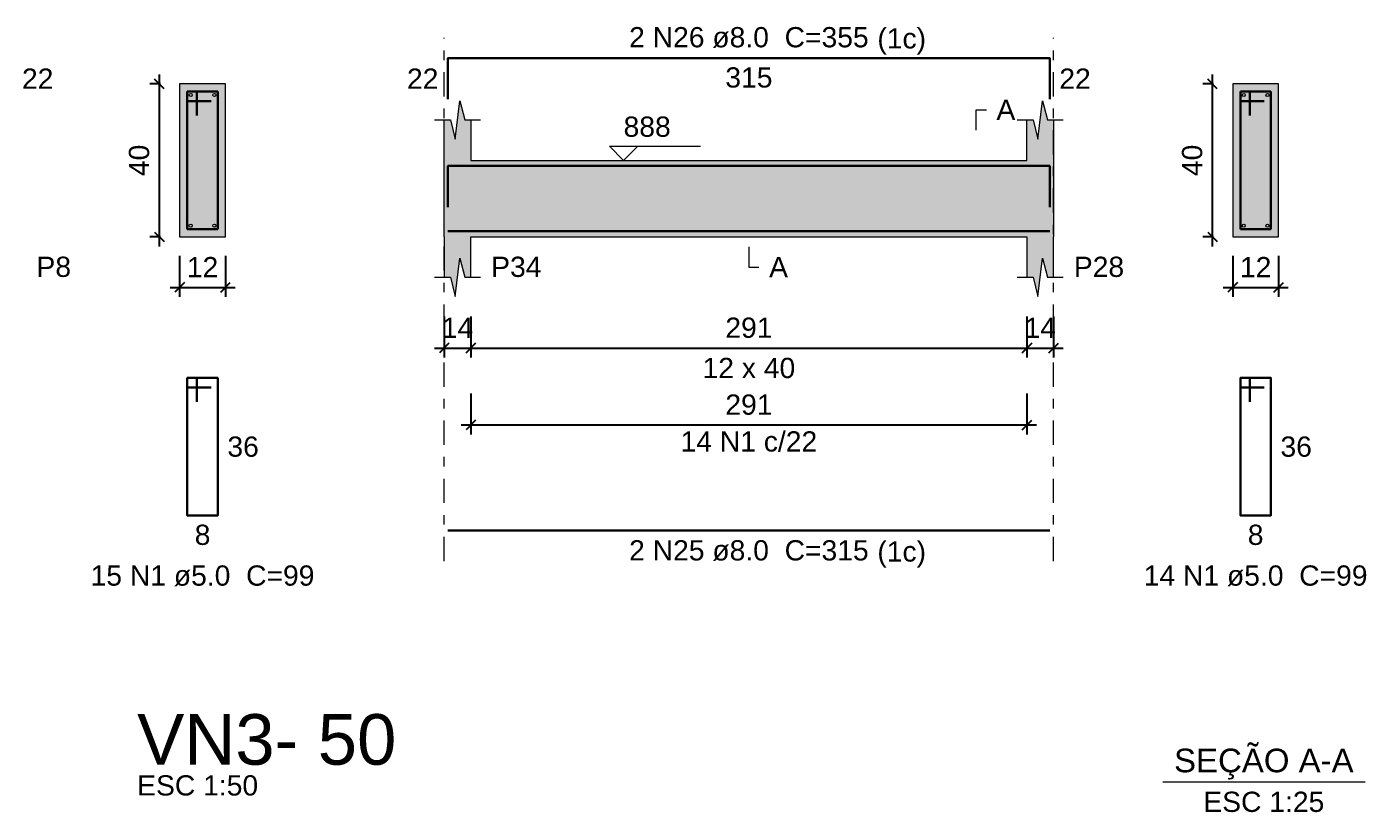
# Model space of a CAD drawing. Header units: millimetres. Extents: x -8 to 605, y -494 to 220.
# Drawn here: x 364.52 to 378.54, y -460.71 to -452.49 of the extents above; entities that cross this region are included whole.
import ezdxf

# ---------------------------------------------------------------- set-up
doc = ezdxf.new("R2010")
doc.units = ezdxf.units.MM
doc.header["$MEASUREMENT"] = 0
doc.linetypes.add('DASHDOT', pattern=[2.54, 1.27, -0.635, 0, -0.635])
doc.linetypes.add('NULL', pattern=[0])
for name, color, linetype, lineweight in [('Descrição da armadura', 7, 'Continuous', 0), ('DT-Barras na forma', 7, 'Continuous', 30), ('DT-Barras no corte', 5, 'Continuous', 5), ('DT-Barras rebatidas', 7, 'Continuous', 30), ('DT-Cotas', 7, 'Continuous', 5), ('DT-Forma', 5, 'Continuous', 5), ('DT-Hachura forma vigas', 252, 'Continuous', 5), ('DT-Hachura seção vigas', 252, 'Continuous', 5), ('DT-Pontilhado', 9, 'DASHDOT', 5), ('DT-Textos', 7, 'Continuous', 5), ('DT-Título', 5, 'Continuous', 20), ('Textos armaduras', 7, 'Continuous', 0)]:
    doc.layers.add(name, color=color, linetype=linetype, lineweight=lineweight)
doc.styles.add('Arial', font='arial.ttf')
doc.dimstyles.new('UM_25.000000', dxfattribs={"dimtxt": 0.18, "dimasz": 0.1, "dimexe": 0.1, "dimexo": 0.2, "dimgap": 0, "dimtad": 1, "dimtih": 1, "dimtoh": 1, "dimdec": 1, "dimlfac": 25, "dimzin": 0, "dimdsep": 46, "dimtxsty": 'Standard', "dimcen": 0.09, "dimdle": 0.1, "dimadec": 1, "dimazin": 2, "dimtfac": 1, "dimtdec": 4, "dimtofl": 0, "dimtmove": 0, "dimatfit": 3, "dimfxl": 1, "dimtolj": 1, "dimarcsym": 0})
doc.dimstyles.new('UM_50.000000', dxfattribs={"dimtxt": 0.18, "dimasz": 0.1, "dimexe": 0.1, "dimexo": 0.2, "dimgap": 0, "dimtad": 1, "dimtih": 1, "dimtoh": 1, "dimdec": 1, "dimlfac": 50, "dimzin": 0, "dimdsep": 46, "dimtxsty": 'Standard', "dimcen": 0.09, "dimdle": 0.1, "dimadec": 1, "dimazin": 2, "dimtfac": 1, "dimtdec": 4, "dimtofl": 0, "dimtmove": 0, "dimatfit": 3, "dimfxl": 1, "dimtolj": 1, "dimarcsym": 0})

# ---------------------------------------------------------------- blocks, each defined once
blk = doc.blocks.new('_Oblique')
at = {"color": 0, "linetype": 'ByBlock', "lineweight": -2}
blk.add_line((-0.5, -0.5), (0.5, 0.5), dxfattribs=at)
blk = doc.blocks.new('*D4932')
at = {"layer": 'Defpoints', "color": 0, "transparency": 16777216}
for p in [(365.909, -453.085), (366.121, -453.085), (366.121, -454.685)]:
    blk.add_point(p, dxfattribs=at)
at = {"layer": 'DT-Cotas', "color": 0, "lineweight": -2, "transparency": 16777216}
for p, q in [((365.909, -454.785), (365.909, -452.985)), ((365.921, -453.085), (365.809, -453.085)), ((365.921, -454.685), (365.809, -454.685))]:
    blk.add_line(p, q, dxfattribs=at)
at = {"layer": 'DT-Cotas', "color": 0, "lineweight": -2, "transparency": 16777216, "xscale": 0.1, "yscale": 0.1, "zscale": 0.1}
for p, rotation in [((365.909, -453.085), 90), ((365.909, -454.685), 270)]:
    blk.add_blockref('_Oblique', p, dxfattribs=dict(at, rotation=rotation))
at = {"layer": 'DT-Cotas', "color": 7, "transparency": 16777216, "insert": (365.697, -453.885), "char_height": 0.2118, "attachment_point": 5, "rotation": 90, "style": 'Arial'}
blk.add_mtext('\\A1;40', dxfattribs=at)
blk = doc.blocks.new('*D4933')
at = {"layer": 'Defpoints', "color": 0, "transparency": 16777216}
for p in [(366.121, -454.685), (366.601, -454.685), (366.601, -455.214)]:
    blk.add_point(p, dxfattribs=at)
at = {"layer": 'DT-Cotas', "color": 0, "lineweight": -2, "transparency": 16777216}
for p, q in [((366.121, -454.885), (366.121, -455.314)), ((366.601, -454.885), (366.601, -455.314)), ((366.021, -455.214), (366.701, -455.214))]:
    blk.add_line(p, q, dxfattribs=at)
at = {"layer": 'DT-Cotas', "color": 0, "lineweight": -2, "transparency": 16777216, "xscale": 0.1, "yscale": 0.1, "zscale": 0.1, "rotation": 180}
blk.add_blockref('_Oblique', (366.121, -455.214), dxfattribs=at)
at = {"layer": 'DT-Cotas', "color": 0, "lineweight": -2, "transparency": 16777216, "xscale": 0.1, "yscale": 0.1, "zscale": 0.1}
blk.add_blockref('_Oblique', (366.601, -455.214), dxfattribs=at)
at = {"layer": 'DT-Cotas', "color": 7, "transparency": 16777216, "insert": (366.361, -455.002), "char_height": 0.2118, "attachment_point": 5, "rotation": 0.0057, "style": 'Arial'}
blk.add_mtext('\\A1;12', dxfattribs=at)
blk = doc.blocks.new('*D4935')
at = {"layer": 'Defpoints', "color": 0, "transparency": 16777216}
for p in [(368.89, -455.32), (369.17, -455.32), (369.17, -455.85)]:
    blk.add_point(p, dxfattribs=at)
at = {"layer": 'DT-Cotas', "color": 0, "lineweight": -2, "transparency": 16777216}
for p, q in [((368.89, -455.52), (368.89, -455.95)), ((369.17, -455.52), (369.17, -455.95)), ((368.79, -455.85), (369.27, -455.85))]:
    blk.add_line(p, q, dxfattribs=at)
at = {"layer": 'DT-Cotas', "color": 0, "lineweight": -2, "transparency": 16777216, "xscale": 0.1, "yscale": 0.1, "zscale": 0.1, "rotation": 180}
blk.add_blockref('_Oblique', (368.89, -455.85), dxfattribs=at)
at = {"layer": 'DT-Cotas', "color": 0, "lineweight": -2, "transparency": 16777216, "xscale": 0.1, "yscale": 0.1, "zscale": 0.1}
blk.add_blockref('_Oblique', (369.17, -455.85), dxfattribs=at)
at = {"layer": 'DT-Cotas', "color": 7, "transparency": 16777216, "insert": (369.03, -455.638), "char_height": 0.2118, "attachment_point": 5, "rotation": 0.0057, "style": 'Arial'}
blk.add_mtext('\\A1;14', dxfattribs=at)
blk = doc.blocks.new('*D4936')
at = {"layer": 'Defpoints', "color": 0, "transparency": 16777216}
for p in [(369.17, -455.32), (374.991, -455.32), (374.991, -455.85)]:
    blk.add_point(p, dxfattribs=at)
at = {"layer": 'DT-Cotas', "color": 0, "lineweight": -2, "transparency": 16777216}
for p, q in [((369.17, -455.52), (369.17, -455.95)), ((374.991, -455.52), (374.991, -455.95)), ((369.07, -455.85), (375.091, -455.85))]:
    blk.add_line(p, q, dxfattribs=at)
at = {"layer": 'DT-Cotas', "color": 0, "lineweight": -2, "transparency": 16777216, "xscale": 0.1, "yscale": 0.1, "zscale": 0.1, "rotation": 180}
blk.add_blockref('_Oblique', (369.17, -455.85), dxfattribs=at)
at = {"layer": 'DT-Cotas', "color": 0, "lineweight": -2, "transparency": 16777216, "xscale": 0.1, "yscale": 0.1, "zscale": 0.1}
blk.add_blockref('_Oblique', (374.991, -455.85), dxfattribs=at)
at = {"layer": 'DT-Cotas', "color": 7, "transparency": 16777216, "insert": (372.081, -455.638), "char_height": 0.2118, "attachment_point": 5, "rotation": 0.0057, "style": 'Arial'}
blk.add_mtext('\\A1;291', dxfattribs=at)
blk = doc.blocks.new('*D4937')
at = {"layer": 'Defpoints', "color": 0, "transparency": 16777216}
for p in [(374.991, -455.32), (375.271, -455.32), (375.271, -455.85)]:
    blk.add_point(p, dxfattribs=at)
at = {"layer": 'DT-Cotas', "color": 0, "lineweight": -2, "transparency": 16777216}
for p, q in [((374.991, -455.52), (374.991, -455.95)), ((375.271, -455.52), (375.271, -455.95)), ((374.891, -455.85), (375.371, -455.85))]:
    blk.add_line(p, q, dxfattribs=at)
at = {"layer": 'DT-Cotas', "color": 0, "lineweight": -2, "transparency": 16777216, "xscale": 0.1, "yscale": 0.1, "zscale": 0.1, "rotation": 180}
blk.add_blockref('_Oblique', (374.991, -455.85), dxfattribs=at)
at = {"layer": 'DT-Cotas', "color": 0, "lineweight": -2, "transparency": 16777216, "xscale": 0.1, "yscale": 0.1, "zscale": 0.1}
blk.add_blockref('_Oblique', (375.271, -455.85), dxfattribs=at)
at = {"layer": 'DT-Cotas', "color": 7, "transparency": 16777216, "insert": (375.131, -455.638), "char_height": 0.2118, "attachment_point": 5, "rotation": 0.0057, "style": 'Arial'}
blk.add_mtext('\\A1;14', dxfattribs=at)
blk = doc.blocks.new('*D4938')
at = {"layer": 'Defpoints', "color": 0, "transparency": 16777216}
for p in [(376.934, -453.085), (377.146, -453.085), (377.146, -454.685)]:
    blk.add_point(p, dxfattribs=at)
at = {"layer": 'DT-Cotas', "color": 0, "lineweight": -2, "transparency": 16777216}
for p, q in [((376.934, -454.785), (376.934, -452.985)), ((376.946, -453.085), (376.834, -453.085)), ((376.946, -454.685), (376.834, -454.685))]:
    blk.add_line(p, q, dxfattribs=at)
at = {"layer": 'DT-Cotas', "color": 0, "lineweight": -2, "transparency": 16777216, "xscale": 0.1, "yscale": 0.1, "zscale": 0.1}
for p, rotation in [((376.934, -453.085), 90), ((376.934, -454.685), 270)]:
    blk.add_blockref('_Oblique', p, dxfattribs=dict(at, rotation=rotation))
at = {"layer": 'DT-Cotas', "color": 7, "transparency": 16777216, "insert": (376.722, -453.885), "char_height": 0.2118, "attachment_point": 5, "rotation": 90, "style": 'Arial'}
blk.add_mtext('\\A1;40', dxfattribs=at)
blk = doc.blocks.new('*D4939')
at = {"layer": 'Defpoints', "color": 0, "transparency": 16777216}
for p in [(377.146, -454.685), (377.626, -454.685), (377.626, -455.214)]:
    blk.add_point(p, dxfattribs=at)
at = {"layer": 'DT-Cotas', "color": 0, "lineweight": -2, "transparency": 16777216}
for p, q in [((377.146, -454.885), (377.146, -455.314)), ((377.626, -454.885), (377.626, -455.314)), ((377.046, -455.214), (377.726, -455.214))]:
    blk.add_line(p, q, dxfattribs=at)
at = {"layer": 'DT-Cotas', "color": 0, "lineweight": -2, "transparency": 16777216, "xscale": 0.1, "yscale": 0.1, "zscale": 0.1, "rotation": 180}
blk.add_blockref('_Oblique', (377.146, -455.214), dxfattribs=at)
at = {"layer": 'DT-Cotas', "color": 0, "lineweight": -2, "transparency": 16777216, "xscale": 0.1, "yscale": 0.1, "zscale": 0.1}
blk.add_blockref('_Oblique', (377.626, -455.214), dxfattribs=at)
at = {"layer": 'DT-Cotas', "color": 7, "transparency": 16777216, "insert": (377.386, -455.002), "char_height": 0.2118, "attachment_point": 5, "rotation": 0.0057, "style": 'Arial'}
blk.add_mtext('\\A1;12', dxfattribs=at)
blk = doc.blocks.new('*D4940')
at = {"layer": 'Defpoints', "color": 0, "transparency": 16777216}
for p in [(369.17, -456.125), (374.991, -456.125), (374.991, -456.654)]:
    blk.add_point(p, dxfattribs=at)
at = {"layer": 'DT-Cotas', "color": 0, "lineweight": -2, "transparency": 16777216}
for p, q in [((369.17, -456.325), (369.17, -456.754)), ((374.991, -456.325), (374.991, -456.754)), ((369.07, -456.654), (375.091, -456.654))]:
    blk.add_line(p, q, dxfattribs=at)
at = {"layer": 'DT-Cotas', "color": 0, "lineweight": -2, "transparency": 16777216, "xscale": 0.1, "yscale": 0.1, "zscale": 0.1, "rotation": 180}
blk.add_blockref('_Oblique', (369.17, -456.654), dxfattribs=at)
at = {"layer": 'DT-Cotas', "color": 0, "lineweight": -2, "transparency": 16777216, "xscale": 0.1, "yscale": 0.1, "zscale": 0.1}
blk.add_blockref('_Oblique', (374.991, -456.654), dxfattribs=at)
at = {"layer": 'DT-Cotas', "color": 7, "transparency": 16777216, "insert": (372.081, -456.443), "char_height": 0.2118, "attachment_point": 5, "rotation": 0.0057, "style": 'Arial'}
blk.add_mtext('\\A1;291', dxfattribs=at)

msp = doc.modelspace()

# ---------------------------------------------------------------- hatches: boundary and pattern name
at = {"layer": 'DT-Hachura forma vigas', "linetype": 'Continuous'}
msp.add_hatch(color=252, dxfattribs=at).paths.add_polyline_path([(375.2706, -455.1083), (375.2706, -454.6847), (375.2706, -453.8847), (375.2706, -453.4611), (375.2056, -453.4611), (375.1556, -453.2611), (375.1056, -453.6611), (375.0556, -453.4611), (374.9906, -453.4611), (374.9906, -453.8847), (369.1704, -453.8847), (369.1704, -453.4611), (369.1054, -453.4611), (369.0554, -453.2611), (369.0054, -453.6611), (368.9554, -453.4611), (368.8904, -453.4611), (368.8904, -453.8847), (368.8904, -454.6847), (368.8904, -455.1083), (368.9554, -455.1083), (369.0054, -455.3083), (369.0554, -454.9083), (369.1054, -455.1083), (369.1704, -455.1083), (369.1704, -454.6847), (374.9906, -454.6847), (374.9906, -455.1083), (375.0556, -455.1083), (375.1056, -455.3083), (375.1556, -454.9083), (375.2056, -455.1083), (375.2706, -455.1083)])
at = {"layer": 'DT-Hachura seção vigas', "linetype": 'Continuous'}
for points in [[(366.1209, -454.6847), (366.1209, -454.6847), (366.6009, -454.6847), (366.6009, -453.0847), (366.1209, -453.0847), (366.1209, -454.6847)], [(377.1457, -454.6847), (377.1457, -454.6847), (377.6257, -454.6847), (377.6257, -453.0847), (377.1457, -453.0847), (377.1457, -454.6847)]]:
    msp.add_hatch(color=252, dxfattribs=at).paths.add_polyline_path(points)

# ---------------------------------------------------------------- linework, layer by layer
at = {"layer": 'DT-Barras na forma'}
for p, q in [((366.3009, -453.1647), (366.2009, -453.1647)), ((366.2009, -453.1647), (366.2009, -454.6047)), ((366.5209, -453.1647), (366.2009, -453.1647)), ((366.2009, -453.1647), (366.2009, -453.2647)), ((366.3009, -453.4147), (366.3009, -453.1647)), ((366.5209, -454.6047), (366.5209, -453.1647)), ((377.3257, -453.1647), (377.2257, -453.1647)), ((377.2257, -453.1647), (377.2257, -454.6047)), ((377.5457, -453.1647), (377.2257, -453.1647)), ((377.2257, -453.1647), (377.2257, -453.2647)), ((377.3257, -453.4147), (377.3257, -453.1647)), ((377.5457, -454.6047), (377.5457, -453.1647)), ((366.2009, -453.2647), (366.4509, -453.2647)), ((377.2257, -453.2647), (377.4757, -453.2647)), ((366.2009, -454.6047), (366.5209, -454.6047)), ((377.2257, -454.6047), (377.5457, -454.6047))]:
    msp.add_line(p, q, dxfattribs=at)
for points in [[(368.9304, -454.3743), (368.9304, -453.9427), (375.2306, -453.9427), (375.2306, -454.3743)], [(368.9304, -454.6267), (375.2306, -454.6267)]]:
    msp.add_lwpolyline(points, dxfattribs=at)
at = {"layer": 'DT-Barras no corte'}
for centre in [(366.2369, -453.2007), (366.4849, -453.2007), (377.2617, -453.2007), (377.5097, -453.2007), (366.2369, -454.5687), (366.4849, -454.5687), (377.2617, -454.5687), (377.5097, -454.5687)]:
    msp.add_circle(centre, 0.016, dxfattribs=at)
at = {"layer": 'DT-Barras rebatidas'}
for points in [[(368.9304, -453.2447), (368.9304, -452.8131), (375.2306, -452.8131), (375.2306, -453.2447)], [(366.3009, -456.4114), (366.3009, -456.1614), (366.2009, -456.1614), (366.2009, -457.6014), (366.5209, -457.6014), (366.5209, -456.1614), (366.2009, -456.1614), (366.2009, -456.2614), (366.4509, -456.2614)], [(377.3257, -456.4114), (377.3257, -456.1614), (377.2257, -456.1614), (377.2257, -457.6014), (377.5457, -457.6014), (377.5457, -456.1614), (377.2257, -456.1614), (377.2257, -456.2614), (377.4757, -456.2614)], [(368.9304, -457.7613), (375.2306, -457.7613)]]:
    msp.add_lwpolyline(points, dxfattribs=at)
at = {"layer": 'DT-Forma'}
for p, q in [((366.6009, -453.0847), (366.1209, -453.0847)), ((366.1209, -453.0847), (366.1209, -454.6847)), ((366.6009, -454.6847), (366.6009, -453.0847)), ((377.6257, -453.0847), (377.1457, -453.0847)), ((377.1457, -453.0847), (377.1457, -454.6847)), ((377.6257, -454.6847), (377.6257, -453.0847)), ((369.0054, -453.6611), (369.0554, -453.2611)), ((369.0554, -453.2611), (369.1054, -453.4611)), ((375.1056, -453.6611), (375.1556, -453.2611)), ((375.1556, -453.2611), (375.2056, -453.4611)), ((368.7904, -453.4611), (368.9554, -453.4611)), ((368.8904, -453.8847), (368.8904, -453.4611)), ((368.9554, -453.4611), (369.0054, -453.6611)), ((369.1054, -453.4611), (369.2704, -453.4611)), ((369.1704, -453.4611), (369.1704, -453.8847)), ((374.8906, -453.4611), (375.0556, -453.4611)), ((374.9906, -453.8847), (374.9906, -453.4611)), ((375.0556, -453.4611), (375.1056, -453.6611)), ((375.2056, -453.4611), (375.3706, -453.4611)), ((375.2706, -453.4611), (375.2706, -453.8847)), ((369.1704, -453.8847), (374.9906, -453.8847)), ((366.1209, -454.6847), (366.6009, -454.6847)), ((368.8904, -454.6847), (368.8904, -455.1083)), ((369.1704, -455.1083), (369.1704, -454.6847)), ((369.1704, -454.6847), (374.9906, -454.6847)), ((374.9906, -454.6847), (374.9906, -455.1083)), ((375.2706, -455.1083), (375.2706, -454.6847)), ((377.1457, -454.6847), (377.6257, -454.6847)), ((369.0054, -455.3083), (369.0554, -454.9083)), ((369.0554, -454.9083), (369.1054, -455.1083)), ((375.1056, -455.3083), (375.1556, -454.9083)), ((375.1556, -454.9083), (375.2056, -455.1083)), ((368.7904, -455.1083), (368.9554, -455.1083)), ((368.9554, -455.1083), (369.0054, -455.3083)), ((369.1054, -455.1083), (369.2704, -455.1083)), ((374.8906, -455.1083), (375.0556, -455.1083)), ((375.0556, -455.1083), (375.1056, -455.3083)), ((375.2056, -455.1083), (375.3706, -455.1083))]:
    msp.add_line(p, q, dxfattribs=at)
at = {"layer": 'DT-Forma', "linetype": 'Continuous'}
for p, q in [((368.8904, -454.6847), (368.8904, -453.8847)), ((375.2706, -453.8847), (375.2706, -454.6847))]:
    msp.add_line(p, q, dxfattribs=at)
at = {"layer": 'DT-Pontilhado', "ltscale": 0.2}
for p, q in [((368.8904, -458.079), (368.8904, -452.6013)), ((375.2706, -458.079), (375.2706, -452.6013))]:
    msp.add_line(p, q, dxfattribs=at)
at = {"layer": 'DT-Textos'}
msp.add_line((376.4127, -460.391), (378.5307, -460.391), dxfattribs=at)
for points in [[(374.4611, -453.567), (374.4611, -453.3552), (374.567, -453.3552)], [(370.9165, -453.7364), (370.7682, -453.8847), (370.62, -453.7364), (371.5731, -453.7364)], [(372.0805, -454.7906), (372.0805, -455.0024), (372.1864, -455.0024)]]:
    msp.add_lwpolyline(points, dxfattribs=at)

# ---------------------------------------------------------------- texts
at = {"layer": 'Descrição da armadura', "linetype": 'NULL', "char_height": 0.2118, "attachment_point": 8, "line_spacing_factor": 0.9, "style": 'Arial'}
for s, insert, width in [('2 N26 ø8.0  C=355', (372.0806, -452.7068), 5.015721), ('14 N1 c/22', (372.0805, -456.9361), 2.86156), ('2 N25 ø8.0  C=315', (372.0806, -458.0788), 5.015721), ('15 N1 ø5.0  C=99', (366.3605, -458.3428), 4.686721), ('14 N1 ø5.0  C=99', (377.3856, -458.3428), 4.686721)]:
    msp.add_mtext(s, dxfattribs=dict(at, insert=insert, width=width))
at = {"layer": 'DT-Textos', "linetype": 'NULL', "line_spacing_factor": 0.798, "style": 'Arial'}
for s, insert, char_height, width, attachment_point in [('(1c)', (373.4256, -452.7767), 0.2118, 1.018965, 7), ('A', (374.6726, -453.4608), 0.2118, 0.394865, 7), ('888', (370.7686, -453.6408), 0.2118, 0.987001, 7), ('P8', (364.6225, -455.1078), 0.2118, 0.723865, 7), ('P34', (369.3826, -455.1078), 0.2118, 1.052866, 7), ('A', (372.2926, -455.1078), 0.2118, 0.394865, 7), ('P28', (375.4826, -455.1078), 0.2118, 1.052866, 7), ('12 x 40', (372.0806, -456.1668), 0.2118, 1.940747, 8), ('(1c)', (373.4256, -458.1487), 0.2118, 1.018965, 7), ('SEÇÃO A-A', (377.4715, -460.3669), 0.2471, 3.760741, 8), ('ESC 1:50', (365.6765, -460.537), 0.2118, 2.532883, 7), ('ESC 1:25', (377.4715, -460.709), 0.2118, 2.532883, 8)]:
    msp.add_mtext(s, dxfattribs=dict(at, insert=insert, char_height=char_height, width=width, attachment_point=attachment_point))
at = {"layer": 'DT-Título', "linetype": 'NULL', "insert": (365.6765, -460.2191), "char_height": 0.5295, "width": 5.426568, "attachment_point": 7, "line_spacing_factor": 0.798, "style": 'Arial'}
msp.add_mtext('VN3- 50', dxfattribs=at)
at = {"layer": 'Textos armaduras', "linetype": 'NULL', "char_height": 0.2118, "line_spacing_factor": 0.9, "style": 'Arial'}
for s, insert, width, attachment_point in [('22', (364.4707, -452.923), 1.058001, 1), ('22', (368.8304, -453.1348), 1.058001, 9), ('315', (372.0805, -452.9104), 1.387001, 2), ('22', (375.3306, -452.923), 1.058001, 1), ('36', (366.6209, -456.7755), 1.058001, 1), ('36', (377.6457, -456.7755), 1.058001, 1), ('8', (366.3609, -457.6987), 0.729, 2), ('8', (377.3857, -457.6987), 0.729, 2)]:
    msp.add_mtext(s, dxfattribs=dict(at, insert=insert, width=width, attachment_point=attachment_point))

# ---------------------------------------------------------------- dimensions: what is measured, and where the dimension line sits
at = {"layer": 'DT-Cotas'}
for base, p1, p2, picture, middle in [((365.9091, -453.0847), (366.1209, -454.6847), (366.1209, -453.0847), '*D4932', (365.6973, -453.8847)), ((376.9339, -453.0847), (377.1457, -454.6847), (377.1457, -453.0847), '*D4938', (376.7221, -453.8847))]:
    dim = msp.add_linear_dim(base=base, p1=p1, p2=p2, angle=90, dimstyle='UM_25.000000', override={"dimtxt": 0.2118, "dimasz": 0.1, "dimexe": 0.1, "dimexo": 0.2, "dimtad": 1, "dimtih": 0, "dimtoh": 0, "dimdec": 1, "dimlfac": 25, "dimzin": 8, "dimtxsty": 'Arial', "dimblk": 'Oblique', "dimblk1": 'Oblique', "dimblk2": 'Oblique', "dimsah": 1, "dimdle": 0.1, "dimse1": 0, "dimse2": 0, "dimclrt": 7, "dimadec": 1, "dimazin": 3, "dimtmove": 2, "dimldrblk": 'Oblique'}, dxfattribs=at)
    dim.commit()
    dim.dimension.update_dxf_attribs({"geometry": picture, "text_midpoint": middle, "dimtype": 160, "text_rotation": 90})
for base, p1, p2, dimstyle, override, picture, middle in [((366.6009, -455.2142), (366.1209, -454.6847), (366.6009, -454.6847), 'UM_25.000000', {"dimtxt": 0.2118, "dimasz": 0.1, "dimexe": 0.1, "dimexo": 0.2, "dimtad": 1, "dimtih": 0, "dimtoh": 0, "dimdec": 1, "dimlfac": 25, "dimzin": 8, "dimtxsty": 'Arial', "dimblk": 'Oblique', "dimblk1": 'Oblique', "dimblk2": 'Oblique', "dimsah": 1, "dimdle": 0.1, "dimse1": 0, "dimse2": 0, "dimclrt": 7, "dimadec": 1, "dimazin": 3, "dimtmove": 2, "dimldrblk": 'Oblique'}, '*D4933', (366.3609, -455.0024)), ((377.6257, -455.2142), (377.1457, -454.6847), (377.6257, -454.6847), 'UM_25.000000', {"dimtxt": 0.2118, "dimasz": 0.1, "dimexe": 0.1, "dimexo": 0.2, "dimtad": 1, "dimtih": 0, "dimtoh": 0, "dimdec": 1, "dimlfac": 25, "dimzin": 8, "dimtxsty": 'Arial', "dimblk": 'Oblique', "dimblk1": 'Oblique', "dimblk2": 'Oblique', "dimsah": 1, "dimdle": 0.1, "dimse1": 0, "dimse2": 0, "dimclrt": 7, "dimadec": 1, "dimazin": 3, "dimtmove": 2, "dimldrblk": 'Oblique'}, '*D4939', (377.3857, -455.0024)), ((369.1704, -455.8496), (368.8904, -455.3201), (369.1704, -455.3201), 'UM_50.000000', {"dimtxt": 0.2118, "dimasz": 0.1, "dimexe": 0.1, "dimexo": 0.2, "dimtad": 1, "dimtih": 0, "dimtoh": 0, "dimdec": 1, "dimlfac": 50, "dimzin": 8, "dimtxsty": 'Arial', "dimblk": 'Oblique', "dimblk1": 'Oblique', "dimblk2": 'Oblique', "dimsah": 1, "dimdle": 0.1, "dimse1": 0, "dimse2": 0, "dimclrt": 7, "dimadec": 1, "dimazin": 3, "dimtmove": 2, "dimldrblk": 'Oblique'}, '*D4935', (369.0304, -455.6378)), ((374.9906, -455.8496), (369.1704, -455.3201), (374.9906, -455.3201), 'UM_50.000000', {"dimtxt": 0.2118, "dimasz": 0.1, "dimexe": 0.1, "dimexo": 0.2, "dimtad": 1, "dimtih": 0, "dimtoh": 0, "dimdec": 1, "dimlfac": 50, "dimzin": 8, "dimtxsty": 'Arial', "dimblk": 'Oblique', "dimblk1": 'Oblique', "dimblk2": 'Oblique', "dimsah": 1, "dimdle": 0.1, "dimse1": 0, "dimse2": 0, "dimclrt": 7, "dimadec": 1, "dimazin": 3, "dimtmove": 2, "dimldrblk": 'Oblique'}, '*D4936', (372.0805, -455.6378)), ((375.2706, -455.8496), (374.9906, -455.3201), (375.2706, -455.3201), 'UM_50.000000', {"dimtxt": 0.2118, "dimasz": 0.1, "dimexe": 0.1, "dimexo": 0.2, "dimtad": 1, "dimtih": 0, "dimtoh": 0, "dimdec": 1, "dimlfac": 50, "dimzin": 8, "dimtxsty": 'Arial', "dimblk": 'Oblique', "dimblk1": 'Oblique', "dimblk2": 'Oblique', "dimsah": 1, "dimdle": 0.1, "dimse1": 0, "dimse2": 0, "dimclrt": 7, "dimadec": 1, "dimazin": 3, "dimtmove": 2, "dimldrblk": 'Oblique'}, '*D4937', (375.1306, -455.6378)), ((374.9906, -456.6544), (369.1704, -456.1249), (374.9906, -456.1249), 'UM_50.000000', {"dimtxt": 0.2118, "dimasz": 0.1, "dimexe": 0.1, "dimexo": 0.2, "dimtad": 1, "dimtih": 0, "dimtoh": 0, "dimdec": 1, "dimlfac": 50, "dimzin": 8, "dimtxsty": 'Arial', "dimblk": 'Oblique', "dimblk1": 'Oblique', "dimblk2": 'Oblique', "dimsah": 1, "dimdle": 0.1, "dimse1": 0, "dimse2": 0, "dimclrt": 7, "dimadec": 1, "dimazin": 3, "dimtmove": 2, "dimldrblk": 'Oblique'}, '*D4940', (372.0805, -456.4426))]:
    dim = msp.add_linear_dim(base=base, p1=p1, p2=p2, dimstyle=dimstyle, override=override, dxfattribs=at)
    dim.commit()
    dim.dimension.update_dxf_attribs({"geometry": picture, "text_midpoint": middle, "dimtype": 160, "text_rotation": 0.00573})

doc.saveas('drawing.dxf')
